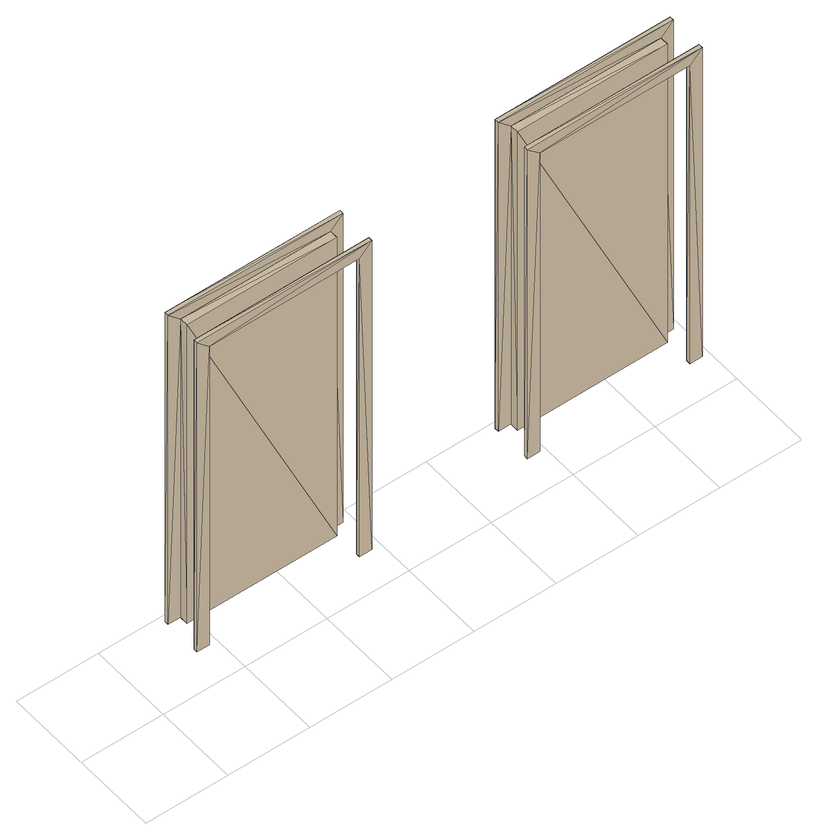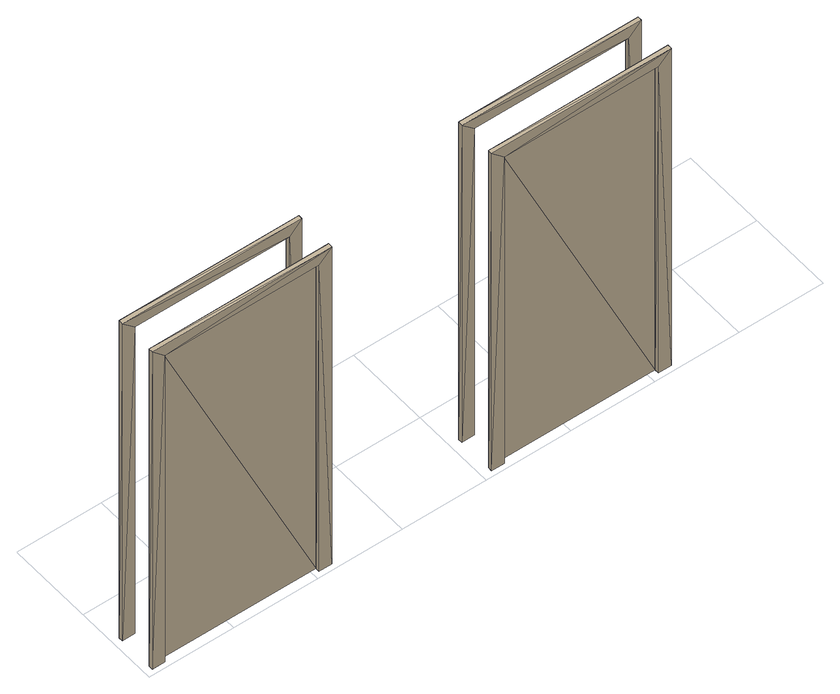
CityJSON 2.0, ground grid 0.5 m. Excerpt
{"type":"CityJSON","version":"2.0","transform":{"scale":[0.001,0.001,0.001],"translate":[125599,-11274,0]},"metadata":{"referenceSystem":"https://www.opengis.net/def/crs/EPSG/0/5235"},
"CityObjects":{
"building1":{"type":"Building","children":["building1-1","building1-2"]},
"building1-1":{"type":"BuildingInstallation","attributes":{"ifc_type":"IfcDoor","name":"M_Single-Flush:Inside Door:355791"},"parents":["building1"],"geometry":[{"type":"MultiSurface","lod":"2.2","boundaries":[[[0,1,2]],[[3,0,2]],[[3,2,4]],[[5,3,4]],[[5,4,6]],[[7,5,6]],[[7,6,8]],[[9,7,8]],[[9,8,10]],[[11,9,10]],[[11,10,12]],[[13,11,12]],[[13,12,14]],[[15,13,14]],[[15,14,1]],[[0,15,1]],[[2,1,8]],[[1,10,8]],[[10,1,14]],[[10,14,12]],[[8,6,4]],[[2,8,4]],[[9,0,3]],[[9,11,0]],[[15,0,11]],[[13,15,11]],[[5,7,9]],[[5,9,3]],[[16,17,18]],[[19,16,18]],[[19,18,20]],[[21,19,20]],[[21,20,22]],[[23,21,22]],[[23,22,24]],[[25,23,24]],[[25,24,26]],[[27,25,26]],[[27,26,28]],[[29,27,28]],[[29,28,30]],[[31,29,30]],[[31,30,17]],[[16,31,17]],[[22,17,24]],[[24,17,30]],[[17,22,18]],[[18,22,20]],[[26,24,28]],[[24,30,28]],[[25,16,23]],[[31,16,25]],[[19,23,16]],[[21,23,19]],[[29,25,27]],[[29,31,25]],[[32,33,6]],[[8,32,6]],[[8,6,12]],[[10,8,12]],[[10,12,34]],[[35,10,34]],[[35,34,33]],[[32,35,33]],[[6,33,12]],[[33,34,12]],[[10,32,8]],[[10,35,32]]]}]},
"building1-2":{"type":"BuildingInstallation","attributes":{"ifc_type":"IfcDoor","name":"M_Single-Flush:Inside Door:355790"},"parents":["building1"],"geometry":[{"type":"MultiSurface","lod":"2.2","boundaries":[[[36,37,38]],[[39,36,38]],[[39,38,40]],[[41,39,40]],[[41,40,42]],[[43,41,42]],[[43,42,44]],[[45,43,44]],[[45,44,46]],[[47,45,46]],[[47,46,48]],[[49,47,48]],[[49,48,50]],[[51,49,50]],[[51,50,37]],[[36,51,37]],[[38,37,44]],[[37,46,44]],[[46,37,50]],[[46,50,48]],[[44,42,40]],[[38,44,40]],[[45,36,39]],[[45,47,36]],[[51,36,47]],[[49,51,47]],[[41,43,45]],[[41,45,39]],[[52,53,54]],[[55,52,54]],[[55,54,56]],[[57,55,56]],[[57,56,58]],[[59,57,58]],[[59,58,60]],[[61,59,60]],[[61,60,62]],[[63,61,62]],[[63,62,64]],[[65,63,64]],[[65,64,66]],[[67,65,66]],[[67,66,53]],[[52,67,53]],[[58,53,60]],[[60,53,66]],[[53,58,54]],[[54,58,56]],[[62,60,64]],[[60,66,64]],[[61,52,59]],[[67,52,61]],[[55,59,52]],[[57,59,55]],[[65,61,63]],[[65,67,61]],[[68,69,42]],[[44,68,42]],[[44,42,48]],[[46,44,48]],[[46,48,70]],[[71,46,70]],[[71,70,69]],[[68,71,69]],[[42,69,48]],[[69,70,48]],[[46,68,44]],[[46,71,68]]]}]}
},
"vertices":[
[377,467,2210],[377,442,2210],[1444,442,2210],[1444,467,2210],[1444,442,0],[1444,467,0],[1368,442,0],[1368,467,0],[1368,442,2134],[1368,467,2134],[453,442,2134],[453,467,2134],[453,442,0],[453,467,0],[377,442,0],[377,467,0],[1444,242,2210],[1444,217,2210],[1444,217,0],[1444,242,0],[1368,217,0],[1368,242,0],[1368,217,2134],[1368,242,2134],[453,217,2134],[453,242,2134],[453,217,0],[453,242,0],[377,217,0],[377,242,0],[377,217,2210],[377,242,2210],[1368,391,2134],[1368,391,0],[453,391,0],[453,391,2134],
[2392,467,2210],[2392,442,2210],[3459,442,2210],[3459,467,2210],[3459,442,0],[3459,467,0],[3383,442,0],[3383,467,0],[3383,442,2134],[3383,467,2134],[2468,442,2134],[2468,467,2134],[2468,442,0],[2468,467,0],[2392,442,0],[2392,467,0],[3459,242,2210],[3459,217,2210],[3459,217,0],[3459,242,0],[3383,217,0],[3383,242,0],[3383,217,2134],[3383,242,2134],[2468,217,2134],[2468,242,2134],[2468,217,0],[2468,242,0],[2392,217,0],[2392,242,0],[2392,217,2210],[2392,242,2210],[3383,391,2134],[3383,391,0],[2468,391,0],[2468,391,2134]
]}
